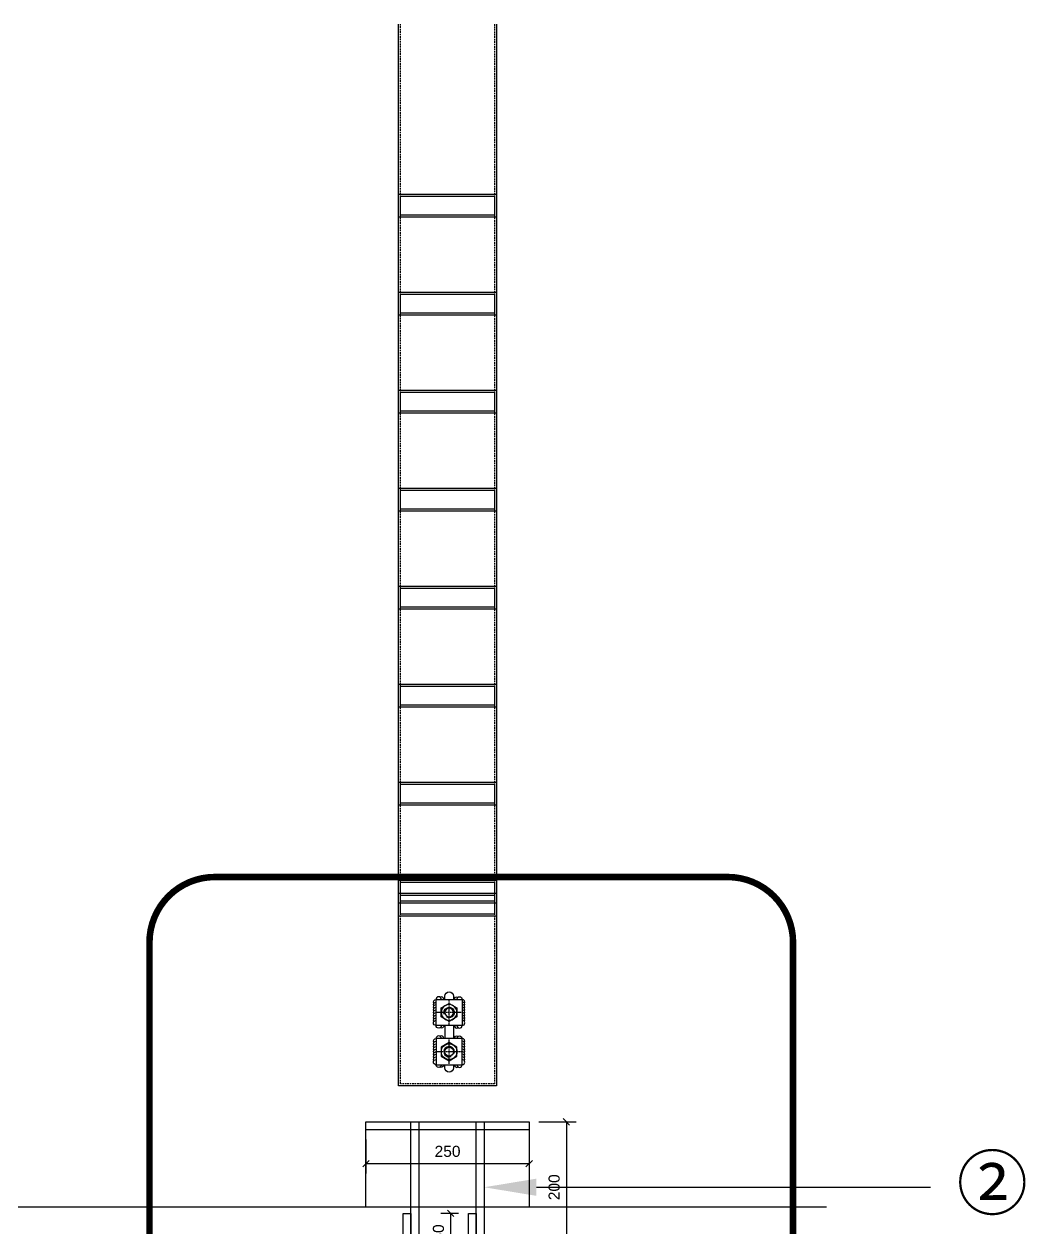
# Model space of a CAD drawing. Header units: millimetres. Extents: x 0 to 119933, y -45162 to 41221.
# Drawn here: x 12364 to 13902, y 1396 to 3239 of the extents above; entities that cross this region are included whole.
import ezdxf
from ezdxf import colors
from ezdxf.entities.mleader import LeaderData, LeaderLine
from ezdxf.math import Vec2, Vec3

# ---------------------------------------------------------------- set-up
doc = ezdxf.new("R2010")
doc.units = ezdxf.units.MM
doc.linetypes.add('CENTER', pattern=[2, 1.25, -0.25, 0.25, -0.25])
doc.linetypes.add('HIDDEN', pattern=[0.375, 0.25, -0.125])
doc.layers.get('DEFPOINTS').update_dxf_attribs({"color": 166})
for name, color, linetype in [('AIX', 9, 'CENTER'), ('F-Alum', 4, 'Continuous'), ('F-Bolt', 32, 'Continuous'), ('F-steel', 3, 'Continuous'), ('F_CONC', 7, 'Continuous'), ('F_STEL', 3, 'Continuous'), ('Hatch', 8, 'Continuous'), ('SC', 6, 'Continuous'), ('WELDING VW', 8, 'Continuous')]:
    doc.layers.add(name, color=color, linetype=linetype)
doc.styles.add('Arial', font='arial.ttf')
doc.styles.get("Standard").update_dxf_attribs({"font": 'arial.ttf'})
doc.dimstyles.new('10x of Arup4', dxfattribs={"dimscale": 10, "dimtxt": 1.7, "dimasz": 1, "dimexe": 1.5, "dimexo": 1.5, "dimgap": 1, "dimtad": 1, "dimdec": 1, "dimdsep": 46, "dimtxsty": 'Arial', "dimblk": 'OBLIQUE', "dimcen": 0, "dimclrd": 1, "dimclre": 1, "dimclrt": 7, "dimadec": 0, "dimazin": 0, "dimtfac": 1, "dimtdec": 1, "dimtix": 1, "dimtofl": 0, "dimtmove": 2, "dimatfit": 3, "dimfxl": 5, "dimtfill": 1, "dimtolj": 1, "dimtzin": 0, "dimlwd": -1, "dimlwe": -1, "dimarcsym": 0})

# ---------------------------------------------------------------- blocks, each defined once
blk = doc.blocks.new('*U384')
at = {"layer": 'AIX'}
for p, q in [((-18.66666666666668, 9.473903143468e-15), (18.66666666666665, 9.473903143468e-15)), ((-1.4210854715202e-14, -18.37947958776873), (-1.4210854715202e-14, 18.37947958776867))]:
    blk.add_line(p, q, dxfattribs=at)
at = {"layer": 'SC'}
blk.add_lwpolyline([(11.99999999999999, 6.928203230275481), (-1.4210854715202e-14, 13.85640646055099), (-12.00000000000001, 6.928203230275481), (-12.00000000000001, -6.928203230275537), (-1.4210854715202e-14, -13.85640646055105), (11.99999999999999, -6.928203230275537)], close=True, dxfattribs=at)
for centre, radius in [((-1.4210854715202e-14, 9.473903143468e-15), 11.99999999999997), ((-1.4210854715202e-14, -2.842170943040401e-14), 6.666666666666666)]:
    blk.add_circle(centre, radius, dxfattribs=at)
blk.add_arc((-1.4210854715202e-14, -2.842170943040401e-14), 8, 339.9386751139761, 294.2424867200839, dxfattribs=at)
blk = doc.blocks.new('*U373')
at = {"layer": 'WELDING VW'}
for centre, end in [((4, -4.996003610813204e-16), 180), ((8, -4.996003610813204e-16), 120)]:
    blk.add_arc(centre, 4, 0, end, dxfattribs=at)
blk = doc.blocks.new('*U374')
at = {"layer": 'WELDING VW'}
for centre, start in [((4, 4.996003610813204e-16), 180), ((8, 4.996003610813204e-16), 240), ((12, 4.996003610813204e-16), 240), ((16, 4.996003610813204e-16), 240), ((20, 4.996003610813204e-16), 240), ((24, 4.996003610813204e-16), 240), ((28, 4.996003610813204e-16), 240), ((32, 4.996003610813204e-16), 240), ((36, 4.996003610813204e-16), 240)]:
    blk.add_arc(centre, 4, start, 0, dxfattribs=at)
blk = doc.blocks.new('_OBLIQUE')
at = {"color": 0, "linetype": 'ByBlock'}
blk.add_line((-0.5, -0.5), (0.5, 0.5), dxfattribs=at)
blk = doc.blocks.new('*D167')
at = {"color": 1, "linetype": 'Continuous', "transparency": 16777216}
for p, q in [((-125, -27), (-125, -78.79401512187769)), ((125, -27), (125, -78.79401512187769)), ((-125, -63.79401512187769), (125, -63.79401512187769))]:
    blk.add_line(p, q, dxfattribs=at)
at = {"layer": 'DEFPOINTS', "color": 0, "transparency": 16777216}
for p in [(-125, -12, 0.02603520313149121), (125, -12, 0.02603520313149121), (125, -63.79401512187769)]:
    blk.add_point(p, dxfattribs=at)
at = {"color": 1, "transparency": 16777216, "xscale": 10, "yscale": 10, "zscale": 10, "rotation": 180}
blk.add_blockref('_OBLIQUE', (-125, -63.79401512187769), dxfattribs=at)
at = {"color": 1, "transparency": 16777216, "xscale": 10, "yscale": 10, "zscale": 10}
blk.add_blockref('_OBLIQUE', (125, -63.79401512187769), dxfattribs=at)
at = {"color": 7, "transparency": 16777216, "insert": (1.143804238446476e-15, -45.11427433060894), "char_height": 17, "attachment_point": 5, "style": 'Arial', "bg_fill": 3, "box_fill_scale": 1.1, "bg_fill_color": 256, "bg_fill_true_color": 13158600, "bg_fill_transparency": 0}
blk.add_mtext('\\A1;250', dxfattribs=at)
blk = doc.blocks.new('*D168')
at = {"color": 1, "linetype": 'Continuous', "transparency": 16777216}
for p, q in [((140.0000000000001, -6.766444582670174e-06), (196.9649286593122, -6.766444573509515e-06)), ((181.9649286593122, -6.766444575921699e-06), (181.9649286593122, -200.0000000000001)), ((71.00000000000003, -200.0000000000001), (196.9649286593123, -200.0000000000001))]:
    blk.add_line(p, q, dxfattribs=at)
at = {"layer": 'DEFPOINTS', "color": 0, "transparency": 16777216}
for p in [(125.0000000000001, -6.766444585082357e-06, 0.02603520313149121), (56.00000000000003, -200.0000000000001, 0.02603520313149121), (181.9649286593122, -200.0000000000001)]:
    blk.add_point(p, dxfattribs=at)
at = {"color": 1, "transparency": 16777216, "xscale": 10, "yscale": 10, "zscale": 10}
for p, rotation in [((181.9649286593122, -6.766444575921699e-06), 90), ((181.9649286593122, -200.0000000000001), 270)]:
    blk.add_blockref('_OBLIQUE', p, dxfattribs=dict(at, rotation=rotation))
at = {"color": 7, "transparency": 16777216, "insert": (163.2851878680434, -100.0000033832223), "char_height": 17, "attachment_point": 5, "rotation": 90, "style": 'Arial', "bg_fill": 3, "box_fill_scale": 1.1, "bg_fill_color": 256, "bg_fill_true_color": 13158600, "bg_fill_transparency": 0}
blk.add_mtext('\\A1;200', dxfattribs=at)
blk = doc.blocks.new('*D169')
at = {"color": 1, "linetype": 'Continuous', "transparency": 16777216}
for p, q in [((17.00000000000001, -140.0000000000001), (-10.25025633065526, -140.0000000000001)), ((4.749743669344741, -140.0000000000001), (4.749743669344754, -200.0000000000001)), ((17.00000000000001, -200.0000000000001), (-10.25025633065525, -200.0000000000001))]:
    blk.add_line(p, q, dxfattribs=at)
at = {"layer": 'DEFPOINTS', "color": 0, "transparency": 16777216}
for p in [(32.00000000000001, -140.0000000000001, 0.02603520313149121), (4.749743669344754, -200.0000000000001), (32.00000000000001, -200.0000000000001, 0.02603520313149121)]:
    blk.add_point(p, dxfattribs=at)
at = {"color": 1, "transparency": 16777216, "xscale": 10, "yscale": 10, "zscale": 10}
for p, rotation in [((4.749743669344741, -140.0000000000001), 90), ((4.749743669344754, -200.0000000000001), 270)]:
    blk.add_blockref('_OBLIQUE', p, dxfattribs=dict(at, rotation=rotation))
at = {"color": 7, "transparency": 16777216, "insert": (-13.92999712192406, -170.0000000000001), "char_height": 17, "attachment_point": 5, "rotation": 90, "style": 'Arial', "bg_fill": 3, "box_fill_scale": 1.1, "bg_fill_color": 256, "bg_fill_true_color": 13158600, "bg_fill_transparency": 0}
blk.add_mtext('\\A1;60', dxfattribs=at)
blk = doc.blocks.new('*D170')
at = {"color": 1, "linetype": 'Continuous', "transparency": 16777216}
for p, q in [((44, -215), (43.99999999999999, -260.5854069971815)), ((56, -215), (55.99999999999999, -260.5854069971815)), ((44, -245.5854069971815), (34, -245.5854069971815)), ((56, -245.5854069971815), (66, -245.5854069971815))]:
    blk.add_line(p, q, dxfattribs=at)
at = {"layer": 'DEFPOINTS', "color": 0, "transparency": 16777216}
for p in [(44, -200, 0.02603520313149121), (56, -200, 0.02603520313149121)]:
    blk.add_point(p, dxfattribs=at)
at = {"color": 1, "transparency": 16777216, "xscale": 10, "yscale": 10, "zscale": 10}
blk.add_blockref('_OBLIQUE', (44, -245.5854069971815), dxfattribs=at)
at = {"color": 1, "transparency": 16777216, "xscale": 10, "yscale": 10, "zscale": 10, "rotation": 180}
blk.add_blockref('_OBLIQUE', (56, -245.5854069971815), dxfattribs=at)
at = {"color": 7, "transparency": 16777216, "insert": (50, -227.050618456936), "char_height": 17, "attachment_point": 5, "style": 'Arial', "bg_fill": 3, "box_fill_scale": 1.1, "bg_fill_color": 256, "bg_fill_true_color": 13158600, "bg_fill_transparency": 0}
blk.add_mtext('\\A1;12', dxfattribs=at)
at = {"layer": 'DEFPOINTS', "color": 0, "transparency": 16777216}
blk.add_point((56, -245.5854069971815), dxfattribs=at)
blk = doc.blocks.new('A$C29073de8')
for points in [[(-125, 0), (125, 0), (125, -12), (-125, -12)], [(-56, 0), (-44, 0), (-44, -200), (-56, -200)], [(44, 0), (56, 0), (56, -200), (44, -200)], [(-68, -140), (-56, -140), (-56, -200), (-68, -200)], [(32, -140), (44, -140), (44, -200), (32, -200)]]:
    blk.add_lwpolyline(points, close=True)
dim = blk.add_linear_dim(base=(125, -63.79401512187769, -0.02603520313149121), p1=(-125, -12), p2=(125, -12), dimstyle='10x of Arup4', override={"dimarcsym": 1})
dim.commit()
dim.dimension.update_dxf_attribs({"geometry": '*D167', "text_midpoint": (1.143804238446476e-15, -45.11427433060894, -0.02603520313149121)})
dim = blk.add_linear_dim(base=(4.749743669344754, -200.0000000000001, -0.02603520313149121), p1=(32, -140), p2=(32, -200), angle=90, dimstyle='10x of Arup4', override={"dimarcsym": 1})
dim.commit()
dim.dimension.update_dxf_attribs({"geometry": '*D169', "text_midpoint": (-13.92999712192406, -170.0000000000001, -0.02603520313149121)})
dim = blk.add_linear_dim(base=(181.9649286593122, -200.0000000000001, -0.02603520313149121), p1=(125, -6.766444585082354e-06), p2=(56, -200), angle=90, dimstyle='10x of Arup4', override={"dimarcsym": 1})
dim.commit()
dim.dimension.update_dxf_attribs({"geometry": '*D168', "text_midpoint": (163.2851878680434, -100.0000033832223, -0.02603520313149121)})
dim = blk.add_linear_dim(base=(56, -245.5854069971815, -0.02603520313149121), p1=(44, -200), p2=(56, -200), dimstyle='10x of Arup4', override={"dimarcsym": 1})
dim.commit()
dim.dimension.update_dxf_attribs({"geometry": '*D170', "text_midpoint": (50, -227.050618456936, -0.02603520313149121)})
blk = doc.blocks.new('A$C09826f26')
at = {"layer": 'F_CONC', "color": 5}
blk.add_line((572.2086619903421, -250.0042692501884, 0.8596676767450315), (-314.5957175454969, -249.9927634905494, 0.8596676767450315), dxfattribs=at)
blk.add_lwpolyline([(-312.4120796974312, -130.0000067451961), (0, -130.0000067664446), (0, -6.766444585082354e-06), (250, -6.766444585082354e-06), (250, -130.0000069477396), (574.3922998384078, -130.000007462861)], dxfattribs=at)
at = {"layer": 'F_STEL'}
blk.add_blockref('A$C29073de8', (125, 0), dxfattribs=at)

msp = doc.modelspace()

# ---------------------------------------------------------------- linework, layer by layer
at = {"layer": 'F-Alum', "elevation": 1.049488614533792}
msp.add_lwpolyline([(13087.77799308591, 3239.228727280105), (13087.77799308591, 1614.030124643934), (12937.77798899927, 1614.030124643934), (12937.77798899927, 3239.228727280105)], dxfattribs=at)
at = {"layer": 'F-Alum', "color": 8, "linetype": 'HIDDEN', "ltscale": 10, "elevation": 1.049488614533792}
msp.add_lwpolyline([(13084.77799308591, 3239.228727280104), (13084.77799308591, 1617.030124643934), (12940.77798899927, 1617.030124643934), (12940.77798899927, 3239.228727280104)], dxfattribs=at)
at = {"layer": 'F-Alum', "elevation": 1.049488614533792}
for points in [[(12937.77798899927, 2978.629807265417), (13087.77799308591, 2978.629807265417), (13087.77799308591, 2943.629807265417), (12937.77798899927, 2943.629807265417)], [(12940.77798899927, 2975.629807265417), (13084.77799308591, 2975.629807265417), (13084.77799308591, 2946.629807265417), (12940.77798899927, 2946.629807265417)], [(12937.77798899927, 2828.629807265388), (13087.77799308591, 2828.629807265388), (13087.77799308591, 2793.629807265388), (12937.77798899927, 2793.629807265388)], [(12940.77798899927, 2825.629807265388), (13084.77799308591, 2825.629807265388), (13084.77799308591, 2796.629807265388), (12940.77798899927, 2796.629807265388)], [(12937.77798899927, 2678.629807265359), (13087.77799308591, 2678.629807265359), (13087.77799308591, 2643.629807265359), (12937.77798899927, 2643.629807265359)], [(12940.77798899927, 2675.629807265359), (13084.77799308591, 2675.629807265359), (13084.77799308591, 2646.629807265359), (12940.77798899927, 2646.629807265359)], [(12937.77798899927, 2528.629807265359), (13087.77799308591, 2528.629807265359), (13087.77799308591, 2493.629807265359), (12937.77798899927, 2493.629807265359)], [(12940.77798899927, 2525.629807265359), (13084.77799308591, 2525.629807265359), (13084.77799308591, 2496.629807265359), (12940.77798899927, 2496.629807265359)], [(12937.77798899927, 2378.629807265359), (13087.77799308591, 2378.629807265359), (13087.77799308591, 2343.629807265359), (12937.77798899927, 2343.629807265359)], [(12940.77798899927, 2375.629807265359), (13084.77799308591, 2375.629807265359), (13084.77799308591, 2346.629807265359), (12940.77798899927, 2346.629807265359)], [(12937.77798899927, 2228.629807265359), (13087.77799308591, 2228.629807265359), (13087.77799308591, 2193.629807265359), (12937.77798899927, 2193.629807265359)], [(12940.77798899927, 2225.629807265359), (13084.77799308591, 2225.629807265359), (13084.77799308591, 2196.629807265359), (12940.77798899927, 2196.629807265359)], [(12937.77798899927, 2078.629807265359), (13087.77799308591, 2078.629807265359), (13087.77799308591, 2043.629807265359), (12937.77798899927, 2043.629807265359)], [(12940.77798899927, 2075.629807265359), (13084.77799308591, 2075.629807265359), (13084.77799308591, 2046.629807265359), (12940.77798899927, 2046.629807265359)], [(12937.77798899927, 1928.629807265359), (13087.77799308638, 1928.629807265359), (13087.77799308638, 1893.629807265359), (12937.77798899927, 1893.629807265359)], [(12940.77798899927, 1925.629807265359), (13084.77799308638, 1925.629807265359), (13084.77799308638, 1896.629807265359), (12940.77798899927, 1896.629807265359)], [(12937.77798899927, 1908.629807265359), (13087.77799308591, 1908.629807265359), (13087.77799308591, 1873.629807265359), (12937.77798899927, 1873.629807265359)], [(12940.77798899927, 1905.629807265359), (13084.77799308591, 1905.629807265359), (13084.77799308591, 1876.629807265359), (12940.77798899927, 1876.629807265359)]]:
    msp.add_lwpolyline(points, close=True, dxfattribs=at)
at = {"layer": 'F-steel', "ltscale": 10}
for p, q in [((13008.66411261872, 1706.235058130784, 2.555884782422849), (13008.66411261872, 1686.235058130784, 2.564563183432725)), ((13021.66411261872, 1706.235058130784, 2.555884782422849), (13021.66411261872, 1686.235058130784, 2.564563183432725))]:
    msp.add_line(p, q, dxfattribs=at)
at = {"layer": 'F-steel', "ltscale": 10, "elevation": 2.538527980403097}
for points in [[(13008.66411261872, 1746.235058130784), (13008.66411261872, 1751.235058130784, -0.9999999999999999), (13021.66411261872, 1751.235058130784), (13021.66411261872, 1746.235058130784)], [(13021.66411261872, 1646.235058130784), (13021.66411261872, 1641.235058130784, -0.9999999999999999), (13008.66411261872, 1641.235058130784), (13008.66411261872, 1646.235058130784)]]:
    msp.add_lwpolyline(points, format="xyb", dxfattribs=at)
at = {"layer": 'F-steel', "ltscale": 10, "elevation": 2.564563183432725}
for points in [[(13035.16411261872, 1706.235058130784), (12995.16411261872, 1706.235058130784), (12995.16411261872, 1746.235058130784), (13035.16411261872, 1746.235058130784)], [(12995.16411261872, 1646.235058130784), (13035.16411261872, 1646.235058130784), (13035.16411261872, 1686.235058130784), (12995.16411261872, 1686.235058130784)]]:
    msp.add_lwpolyline(points, close=True, dxfattribs=at)
at = {"layer": 'F_CONC', "color": 5, "elevation": 0.02603520336432208}
msp.add_lwpolyline([(13593.06652533909, 1278.678317879676), (11624.01833507587, 1278.678317879676), (11624.01833507587, 1428.66518124126), (13593.06652533909, 1428.66518124126)], dxfattribs=at)

# ---------------------------------------------------------------- block references
at = {"layer": 'F-Bolt', "xscale": -1}
msp.add_blockref('*U384', (13015.16411261872, 1726.235058130784, 2.538527980403097), dxfattribs=at)
at = {"layer": 'F-Bolt'}
msp.add_blockref('*U384', (13015.16411261872, 1666.235058130784, 2.538527980403097), dxfattribs=at)
at = {"layer": 'Hatch', "xscale": -1}
for name, p, rotation in [('*U374', (12995.16411261872, 1706.235058130784, 2.538527980403097), 270), ('*U373', (12995.16411261872, 1706.235058130784, 2.538527980403097), 180), ('*U374', (12995.16411261872, 1646.235058130784, 2.538527980403097), 270), ('*U373', (12995.16411261872, 1646.235058130784, 2.538527980403097), 180)]:
    msp.add_blockref(name, p, dxfattribs=dict(at, rotation=rotation))
at = {"layer": 'Hatch'}
for p in [(12995.16411261872, 1746.235058130784, 2.538527980403097), (12995.16411261872, 1686.235058130784, 2.538527980403097)]:
    msp.add_blockref('*U373', p, dxfattribs=at)
at = {"layer": 'Hatch', "xscale": -1}
for p in [(13035.16411261872, 1746.235058130784, 2.538527980403097), (13035.16411261872, 1686.235058130784, 2.538527980403097)]:
    msp.add_blockref('*U373', p, dxfattribs=at)
at = {"layer": 'Hatch'}
for name, p, rotation in [('*U374', (13035.16411261872, 1706.235058130784, 2.538527980403097), 89.99999999999999), ('*U373', (13035.16411261872, 1706.235058130784, 2.538527980403097), 180), ('*U374', (13035.16411261872, 1646.235058130784, 2.538527980403097), 89.99999999999999), ('*U373', (13035.16411261872, 1646.235058130784, 2.538527980403097), 180)]:
    msp.add_blockref(name, p, dxfattribs=dict(at, rotation=rotation))

# ---------------------------------------------------------------- next in the draw order: block references
msp.add_blockref('A$C09826f26', (12887.77798899927, 1558.665188007705, 0.02603520336432208))

# ---------------------------------------------------------------- next in the draw order: linework, layer by layer
at = {"layer": 'DEFPOINTS', "color": 2, "linetype": 'CENTER', "ltscale": 100, "const_width": 10}
msp.add_lwpolyline([(12656.27699396014, 1933.563425733213), (13441.85057764687, 1933.563425733213, -0.414213562373095), (13541.85057764687, 1833.563425733213), (13541.85057764687, 937.3753326851584, -0.414213562373095), (13441.85057764687, 837.3753326851584), (12656.27699396014, 837.3753326851584, -0.414213562373095), (12556.27699396014, 937.3753326851584), (12556.27699396014, 1833.563425733213, -0.414213562373095)], format="xyb", close=True, dxfattribs=at)

# ---------------------------------------------------------------- next in the draw order: leaders
ml = msp.add_multileader_mtext('Standard')
ml.set_content('{\\fSimSun|b0|i0|c134|p2;②}', color=256)
ml.set_leader_properties()
ml.build(insert=Vec2(0, 0))
ml.multileader.update_dxf_attribs({"arrow_head_size": 80, "scale": 20})
ctx = ml.context
ctx.base_point, ctx.scale, ctx.char_height, ctx.arrow_head_size, ctx.landing_gap_size, ctx.plane_origin = Vec3(13752.42258687003, 1458.665188007705, 0.02603520336432208), 20, 80, 80, 40, Vec3(13068.77798899927, 1458.665188007705, 0.02603520336432208)
notes = []
notes.append((ctx, [(0, (1, 1, 0), (13592.42258687003, 1458.665188007705, 0.02603520336432208), (1, 0), 160, [(0, [(13068.77798899927, 1458.665188007705, 0.02603520336432208)], 0, [])])]))
ctx.mtext.insert, ctx.mtext.rotation, ctx.mtext.flow_direction = Vec3(13792.42258687003, 1505.145634935079, 0.02603520336432208), -6.116045876572181, 5
for ctx, leaders in notes:
    for number, flags, end, landing, length, lines in leaders:
        leader = LeaderData()
        leader.index, (leader.has_last_leader_line, leader.has_dogleg_vector, leader.attachment_direction) = number, flags
        leader.last_leader_point, leader.dogleg_vector, leader.dogleg_length = Vec3(end), Vec3(landing), length
        for number, points, colour, breaks in lines:
            line = LeaderLine()
            line.index, line.vertices, line.color, line.breaks = number, Vec3.list(points), colors.encode_raw_color(colour), breaks
            leader.lines.append(line)
        ctx.leaders.append(leader)

doc.saveas('drawing.dxf')
